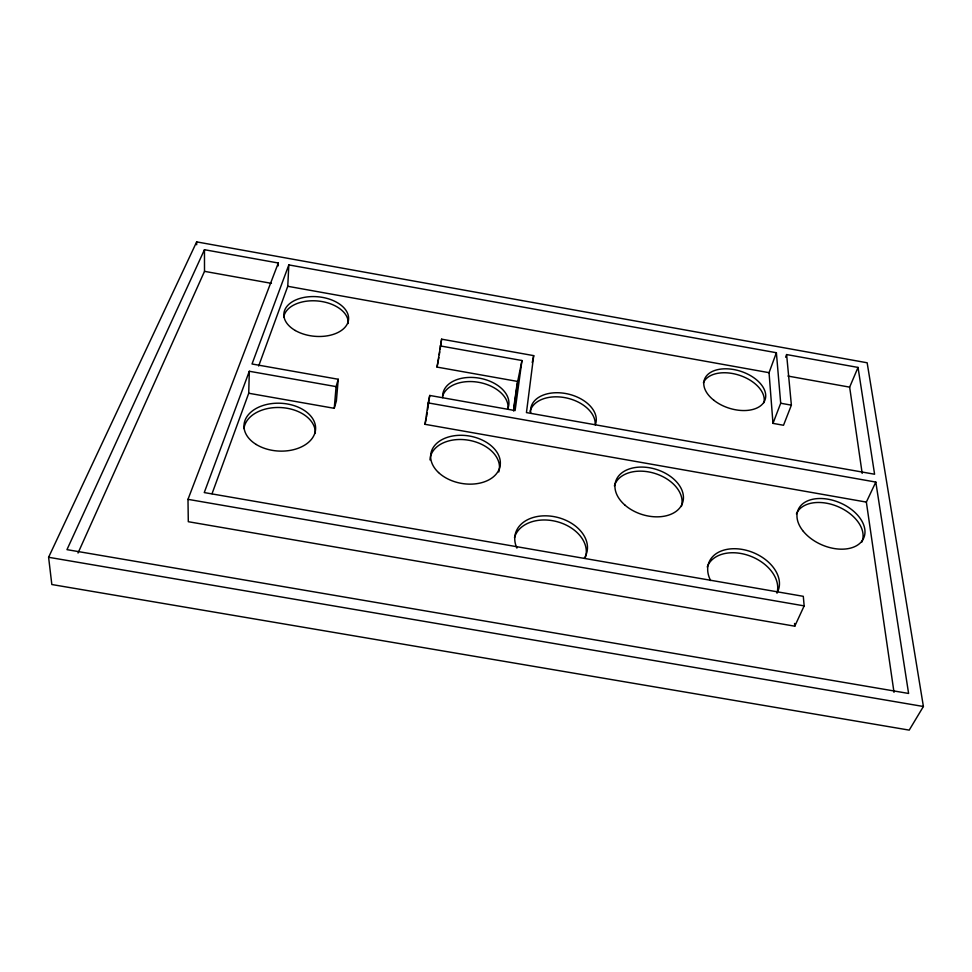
<?xml version="1.0" encoding="UTF-8"?>
<svg xmlns="http://www.w3.org/2000/svg" width="972" height="972" viewBox="0 0 972 972"><rect width="100%" height="100%" fill="white"/><g stroke="black" fill="none" stroke-linecap="round" stroke-linejoin="round"><path stroke-width="1.46" d="M212.054 493.679L248.723 393.247L249.318 371.268L336.093 386.613L338.244 379.262L252.027 363.99L288.83 264.906L776.385 352.727L780.698 403.246L772.983 423.379L783.517 425.262L791.378 405.154L786.615 354.561L858.033 367.428L874.593 474.239L526.447 412.59L533.701 355.63L441.628 339.167L437.036 367.088L517.675 381.449L513.593 411.01M278.186 265.866L278.308 263.011L204.46 249.707L66.971 549.642L908.601 693.461L875.808 482.076L428.178 402.894L425.019 424.314L866.356 502.099L894.009 692.319M258.661 366.007L287.761 286.29L288.83 264.906M248.723 393.247L334.247 408.313L336.093 386.613M338.244 379.262L336.385 400.938L334.247 408.313M440.207 345.911L521.964 360.515L515.099 410.573L429.745 395.458L428.178 402.894M513.763 407.754L516.837 385.556L521.964 360.515M426.587 416.854L427.218 412.578M427.644 409.722L429.745 395.458M438.882 357.502L437.036 367.088M439.308 354.683L439.721 351.864M440.146 349.045L441.628 339.167M425.019 424.314L426.319 418.094M532.231 362.592L533.701 355.63M772.983 423.379L769.046 372.677L776.385 352.727M249.318 371.268L204.254 492.573L803.297 596.322L804.16 605.884L794.78 626.187L188.301 521.709L187.985 499.341L278.308 263.011M785.619 357.222L786.615 354.561M862.188 473.425L849.649 387.135L858.033 367.428M78.027 553.044L204.509 271.346L204.46 249.707M48.6 557.284L196.66 241.882L867.146 362.775L923.4 706.498L909.209 730.118L51.832 584.524L48.6 557.284L923.4 706.498M866.356 502.099L875.808 482.076M187.985 499.341L804.16 605.884M780.698 403.246L791.378 405.154M204.509 271.346L271.431 283.35M287.761 286.29L769.046 372.677M787.952 376.067L849.649 387.135M794.561 623.465L794.78 626.187M196.66 241.882L196.684 244.762M703.4 382.798A31.882 19.355 18.1 0 1 739.461 375.277A31.882 19.355 18.1 0 1 763.907 402.687M442.612 396.199A33.364 21.761 10.3 0 1 478.734 382.324A33.364 21.761 10.3 0 1 508.089 407.803M283.739 317.297A32.392 19.841 5.2 0 1 318.038 301.016A32.392 19.841 5.2 0 1 348.207 323.53M243.984 428.603A35.733 23.936 3 0 1 281.649 407.608A35.733 23.936 3 0 1 315.28 433.427M514.48 537.71A36.827 26.487 14.5 0 1 557.321 521.745A36.827 26.487 14.5 0 1 585.533 557.065M429.988 459.914A35.053 24.021 10.1 0 1 468.783 440.243A35.053 24.021 10.1 0 1 498.782 471.967M614.389 485.903A35.028 23.656 17.4 0 1 654.727 473.376A35.028 23.656 17.4 0 1 681.348 506.497M530.056 411.691A33.279 21.663 13.4 0 1 565.619 397.779A33.279 21.663 13.4 0 1 595.168 424.655M707.227 567.028A37.24 25.758 22.5 0 1 749.995 555.972A37.24 25.758 22.5 0 1 776.956 592.993M796.42 513.896A35.587 22.915 23.3 0 1 838.459 506.837A35.587 22.915 23.3 0 1 861.666 542.327M516.922 548.111A36.936 26.487 14.5 0 1 552.363 516.351A36.936 26.487 14.5 0 1 584.354 558.025M710.641 580.563A37.349 25.758 22.4 0 1 742.754 549.508A37.349 25.758 22.4 0 1 777.102 592.726M530.809 413.294A33.364 21.639 13.4 0 1 565.522 393.49A33.364 21.639 13.4 0 1 595.326 424.715M442.722 397.694A33.461 21.748 10.3 0 1 479.463 378.181A33.461 21.748 10.3 0 1 507.554 409.176M438.542 472.55A35.15 24.008 10.1 0 0 498.114 471.311A35.15 24.008 10.1 0 0 459.805 435.298A35.15 24.008 10.1 0 0 438.542 472.55M625.02 505.173A35.126 23.644 17.4 0 0 682.308 503.593A35.126 23.644 17.4 0 0 640.269 467.082A35.126 23.644 17.4 0 0 625.02 505.173M803.382 531.405A35.697 22.903 23.3 0 0 862.006 540.991A35.697 22.903 23.3 0 0 827.561 499.122A35.697 22.903 23.3 0 0 803.382 531.405M713.898 400.306A31.967 19.343 18 0 0 765.013 399.942A31.967 19.343 18 0 0 725.306 368.801A31.967 19.343 18 0 0 713.898 400.306M295.306 330.516A32.477 19.829 5.2 0 0 348.098 321.878A32.477 19.829 5.2 0 0 305.269 297.201A32.477 19.829 5.2 0 0 295.306 330.516M256.207 444.471A35.843 23.923 3.1 0 0 314.94 432.844A35.843 23.923 3.1 0 0 268.26 404.145A35.843 23.923 3.1 0 0 256.207 444.471"/></g></svg>
